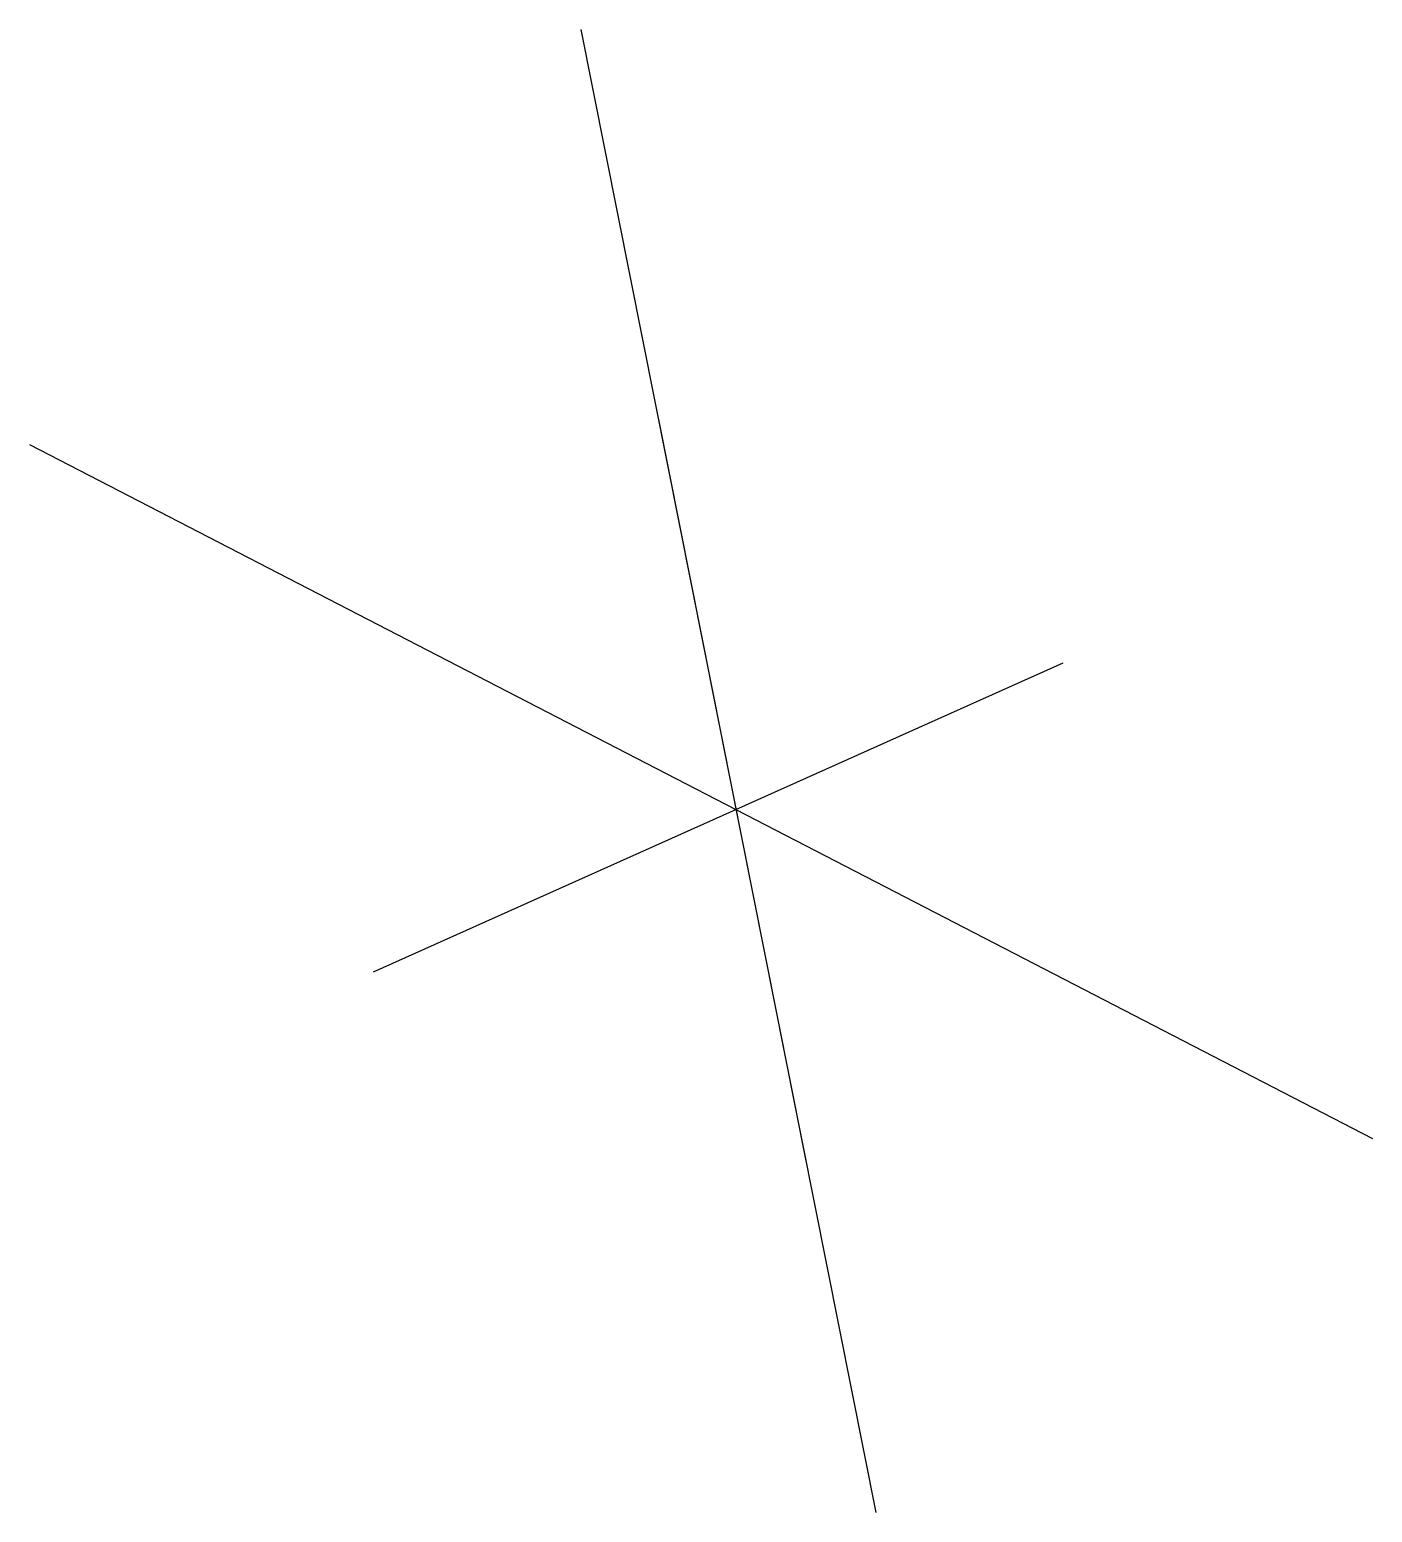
# Model space of a CAD drawing. Header units: millimetres. Extents: x 380 to 801, y -85 to 381.
import ezdxf

# ---------------------------------------------------------------- set-up
doc = ezdxf.new("R2010")
doc.units = ezdxf.units.MM
doc.layers.get('0').update_dxf_attribs({"color": 9})

msp = doc.modelspace()

# ---------------------------------------------------------------- linework, layer by layer
at = {"extrusion": (0, -1, 2.22045e-16)}
for p, q in [((552.69, 380.54, -274.72), (645.21, -84.6, -274.72)), ((577.03, 258.2, 34.06), (623.29, 25.63, 34.06)), ((379.71, 250.36, -274.72), (801.06, 32.69, -274.72)), ((703.95, 181.76, 34.06), (487.5, 84.91, 34.06))]:
    msp.add_line(p, q, dxfattribs=at)

doc.saveas('drawing.dxf')
